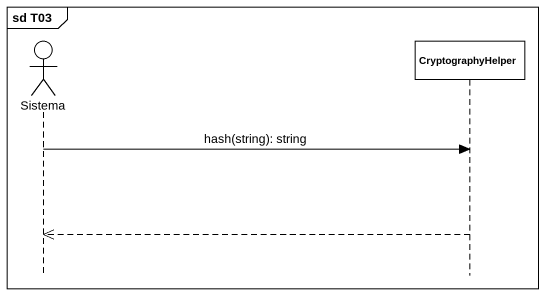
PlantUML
@startuml
mainframe sd T03
hide footbox
actor Sistema
participant CryptographyHelper

Sistema -> CryptographyHelper : hash(string): string
CryptographyHelper -->> Sistema
@enduml
